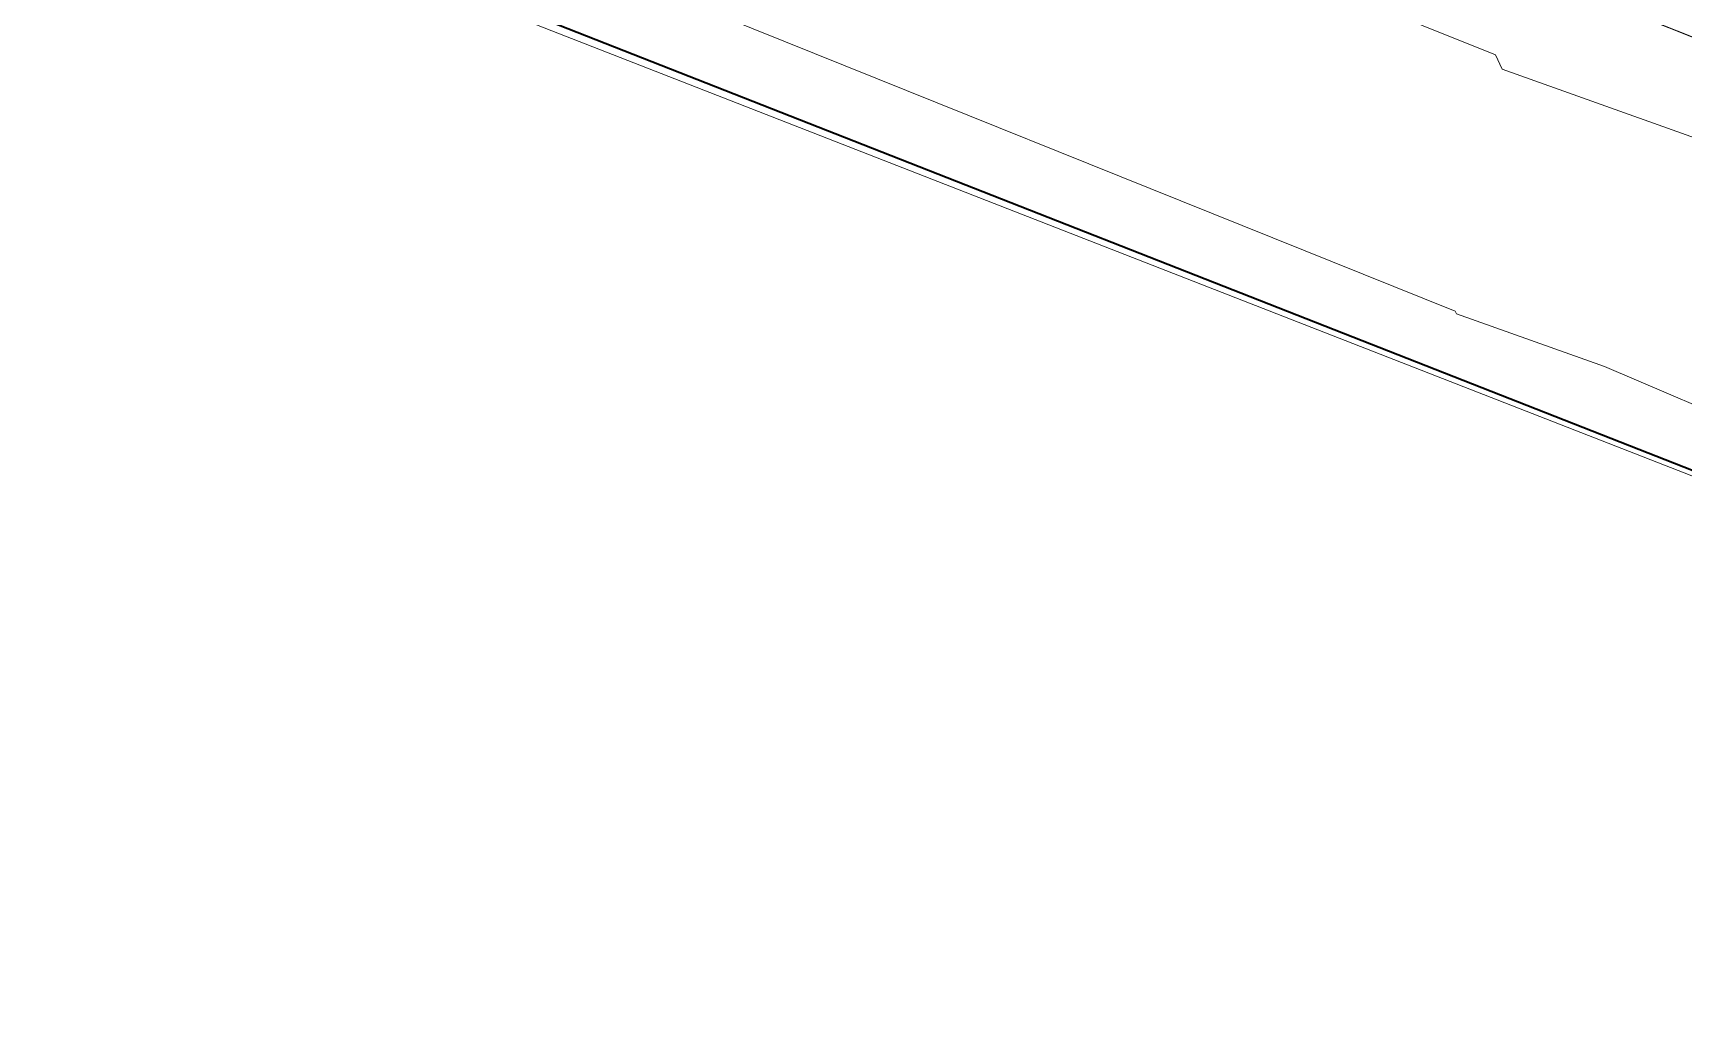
# Model space of a CAD drawing. Header units: metres. Extents: x -207 to 292, y -187 to 169.
# Drawn here: x -86.964 to -82.315, y -67.08 to -64.298 of the extents above; entities that cross this region are included whole.
import ezdxf

# ---------------------------------------------------------------- set-up
doc = ezdxf.new("R2010")
doc.units = ezdxf.units.M
for name, color, linetype, lineweight in [('C-TOPO', 7, 'Continuous', 9), ('C-TOPO-MINR', 7, 'Continuous', 9), ('solera', 7, 'Continuous', 35)]:
    doc.layers.add(name, color=color, linetype=linetype, lineweight=lineweight)
doc.layers.add('PR10-ARQ-PL-001-Emplazamiento-C-1_dwg', color=7, linetype='Continuous', lineweight=9, true_color=0x767676)

# ---------------------------------------------------------------- blocks, each defined once
blk = doc.blocks.new('PR10-ARQ-PL-001-Emplazamiento-C-1_dwg-674643-PLANTA EMPLAZAMIENTO ACTUALIZADO')
at = {"layer": 'C-TOPO', "flags": 128}
for points in [[(-89.3203, -62.767), (-79.8742, -66.4789), (-79.1381, -66.7681), (-78.3849, -66.9456), (-78.2975, -66.9661), (-77.4402, -67.0706), (-76.5767, -67.0803), (-75.7173, -66.995), (-74.8725, -66.8158), (-74.0525, -66.5449), (-73.2672, -66.1855), (-72.5262, -65.7421), (-71.8383, -65.2199), (-71.212, -64.6253)], [(-89.3203, -62.767), (-79.8742, -66.4789), (-79.1381, -66.7681), (-78.3849, -66.9456), (-78.2975, -66.9661), (-77.4402, -67.0706), (-76.5767, -67.0803), (-75.7173, -66.995), (-74.8725, -66.8158), (-74.0525, -66.5449), (-73.2672, -66.1855), (-72.5262, -65.7421), (-71.8383, -65.2199), (-71.212, -64.6253)], [(-82.6655, 20.879), (-107.9388, -43.26), (-108.9301, -45.796), (-109.585, -48.053), (-109.656, -50.289), (-109.3308, -51.834), (-107.8634, -54.399), (-105.9994, -56.031), (-103.4731, -57.115), (-100.2744, -58.402), (-88.8708, -62.976), (-80.3536, -66.302), (-78.0216, -66.925), (-75.2844, -66.886), (-72.4963, -65.73), (-70.1118, -62.965)], [(-71.0382, -62.2515), (-71.46, -62.9269), (-71.9869, -63.5795), (-72.5887, -64.1637), (-72.8134, -64.3344), (-73.2566, -64.6711), (-73.9808, -65.0941), (-74.7508, -65.4266), (-75.5553, -65.6638), (-75.8311, -65.7099), (-76.3826, -65.8021), (-77.2204, -65.8396), (-77.7788, -65.797), (-78.0567, -65.7757), (-78.8792, -65.6114), (-79.6758, -65.349), (-79.7991, -65.2999), (-80.0264, -65.2095), (-82.8062, -64.1034), (-85.4228, -63.0623), (-88.7405, -61.7422)], [(-88.7405, -61.7422), (-85.4228, -63.0623), (-82.8062, -64.1034), (-80.0264, -65.2095), (-79.7991, -65.2999), (-79.6758, -65.349), (-78.8792, -65.6114), (-78.0567, -65.7757), (-77.7788, -65.797), (-77.2204, -65.8396), (-76.3826, -65.8021), (-75.8311, -65.7099), (-75.5553, -65.6638), (-74.7508, -65.4266), (-73.9808, -65.0941), (-73.2566, -64.6711), (-72.8134, -64.3344), (-72.5887, -64.1637), (-71.9869, -63.5795), (-71.46, -62.9269), (-71.0382, -62.2515)]]:
    blk.add_lwpolyline(points, dxfattribs=at)
at = {"layer": 'C-TOPO-MINR', "color": 9, "true_color": 0xc0c0c0, "flags": 128}
for points in [[(-78.0523, -66.878), (-80.1977, -66.2289), (-80.2817, -66.2008), (-80.3065, -66.1969), (-80.3187, -66.1854), (-82.5388, -65.2371), (-82.9554, -65.0884), (-82.9589, -65.081), (-85.3634, -64.1133), (-85.7342, -63.9713), (-88.3965, -62.9953)], [(-88.7579, -61.9073), (-86.1651, -63.0863), (-85.5276, -63.32), (-83.4752, -64.106), (-82.8462, -64.3592), (-82.8272, -64.3993), (-80.5413, -65.2151), (-80.0863, -65.4095), (-79.9925, -65.4978), (-79.8027, -65.5274), (-79.1596, -65.7427)]]:
    blk.add_lwpolyline(points, dxfattribs=at)
at = {"layer": 'solera'}
blk.add_line((-104.8384, -56.669), (-79.1381, -66.7681), dxfattribs=at)

msp = doc.modelspace()

# ---------------------------------------------------------------- linework, layer by layer
at = {"layer": 'C-TOPO'}
for p, q in [((-89.3203, -62.767), (-79.8742, -66.4789)), ((-79.8742, -66.4789), (-89.3203, -62.767)), ((-88.8708, -62.976), (-80.3536, -66.302)), ((-80.0264, -65.2095), (-82.8062, -64.1034)), ((-82.8062, -64.1034), (-80.0264, -65.2095))]:
    msp.add_line(p, q, dxfattribs=at)
at = {"layer": 'C-TOPO-MINR', "color": 9, "true_color": 0xc0c0c0, "flags": 128}
for points in [[(-88.7579, -61.9073), (-86.1651, -63.0863), (-85.5276, -63.32), (-83.4752, -64.106), (-82.8462, -64.3592), (-82.8272, -64.3993), (-80.5413, -65.2151), (-80.0863, -65.4095), (-79.9925, -65.4978), (-79.8027, -65.5274), (-79.1596, -65.7427)], [(-88.3965, -62.9953), (-85.7342, -63.9713), (-85.3634, -64.1133), (-82.9589, -65.081), (-82.9554, -65.0884), (-82.5388, -65.2371), (-80.3187, -66.1854), (-80.3065, -66.1969), (-80.2817, -66.2008), (-80.1977, -66.2289), (-78.0523, -66.878)]]:
    msp.add_lwpolyline(points, dxfattribs=at)

# ---------------------------------------------------------------- block references
at = {"layer": 'PR10-ARQ-PL-001-Emplazamiento-C-1_dwg', "color": 7}
msp.add_blockref('PR10-ARQ-PL-001-Emplazamiento-C-1_dwg-674643-PLANTA EMPLAZAMIENTO ACTUALIZADO', (0, 0), dxfattribs=at)

doc.saveas('drawing.dxf')
